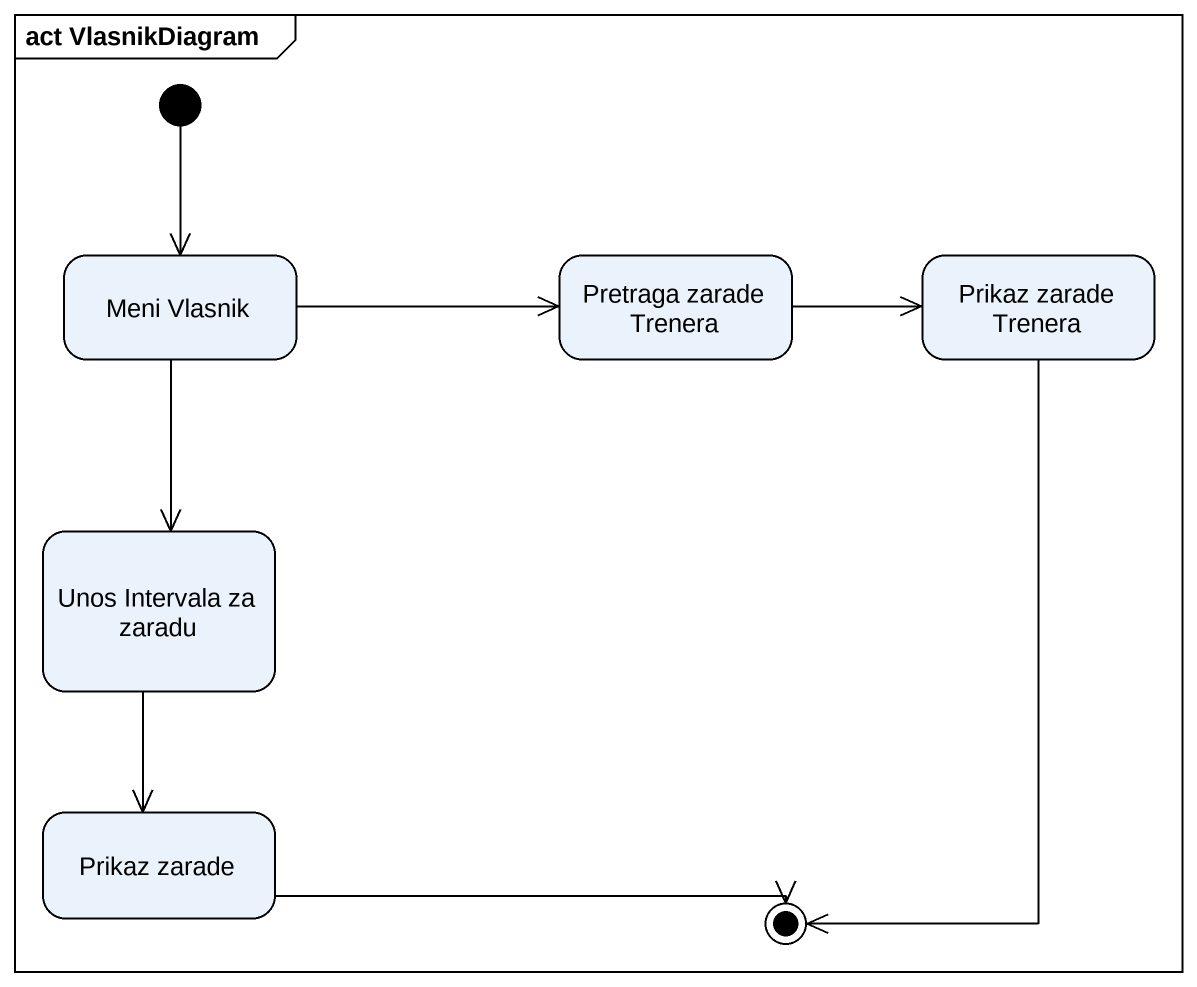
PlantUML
@startuml
mainframe act VlasnikDiagram
hide empty description
state "Meni Vlasnik" as Meni_Vlasnik
state "Pretraga zarade Trenera" as Pretraga_zarade_Trenera
state "Prikaz zarade Trenera" as Prikaz_zarade_Trenera
state "Unos Intervala za zaradu" as Unos_Intervala_za_zaradu
state "Prikaz zarade" as Prikaz_zarade
[*] --> Meni_Vlasnik
Meni_Vlasnik -right-> Pretraga_zarade_Trenera
Meni_Vlasnik --> Unos_Intervala_za_zaradu
Pretraga_zarade_Trenera -right-> Prikaz_zarade_Trenera
Unos_Intervala_za_zaradu --> Prikaz_zarade
Prikaz_zarade_Trenera --> [*]
Prikaz_zarade -right-> [*]
@enduml
